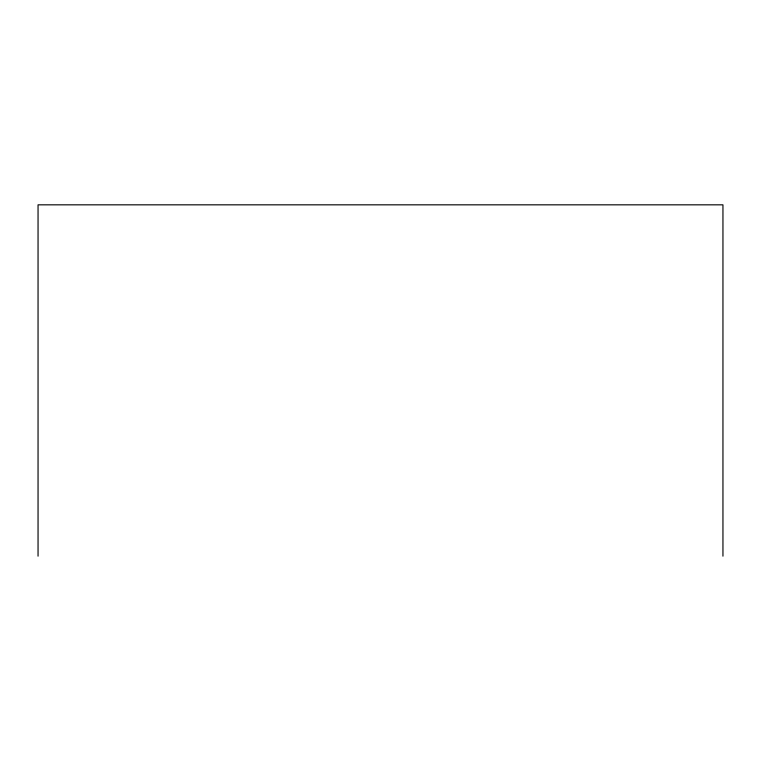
<?xml version="1.0" encoding="UTF-8"?>
<svg xmlns="http://www.w3.org/2000/svg" width="761" height="761" viewBox="0 0 761 761"><rect width="100%" height="100%" fill="white"/><g stroke="black" fill="none" stroke-linecap="round" stroke-linejoin="round"><path stroke-width="1.14" d="M722.95 556.167L722.95 204.833L38.05 204.833L38.05 556.167"/></g></svg>
